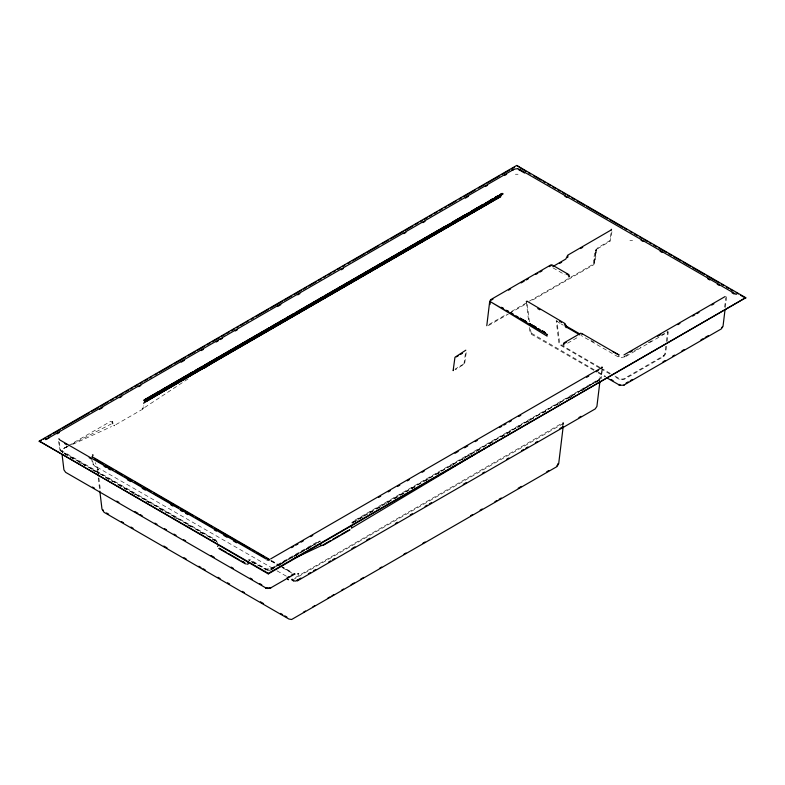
<?xml version="1.0" encoding="UTF-8"?>
<svg xmlns="http://www.w3.org/2000/svg" width="785" height="785" viewBox="0 0 785 785"><rect width="100%" height="100%" fill="white"/><g stroke="black" fill="none" stroke-linecap="round" stroke-linejoin="round"><path stroke-width="0.59" stroke-dasharray="3.92 2.94" d="M465.417 353.525L464.013 363.514M466.221 352.651L464.612 363.847L455.251 369.804M562.521 426.294L562.963 422.683L293.875 578.437M563.336 425.313L563.679 422.595M593.264 263.75L594.844 250.729M529.286 301.204L593.254 264.241L594.284 262.632L596.011 249.669L595.687 250.062L597.846 247.756L609.69 240.73L611.152 232.566M594.323 262.308L595.815 250.032M611.957 231.693L610.2 241.191L598.278 248.286L596.404 250.278L596.747 249.257L595.001 262.533L593.656 264.79L530.709 301.175M599.318 380.705L599.612 378.282L598.68 379.44L353.211 521.161L351.69 522.889M601.614 370.304L600.682 378.036L599.534 379.685L578.054 392.578M602.399 369.617L601.173 378.713M665.827 346.214L664.816 354.006L663.325 355.958L623.565 378.92L620.503 379.233L612.477 374.671M666.406 341.377L667.633 331.574L661.883 334.92M666.514 346.263L665.533 353.947L663.924 356.38L623.918 379.508L620.395 379.92L614.204 376.457M667.093 341.485L668.29 331.78L624.703 357.126L625.557 356.704L620.847 357.587L617.844 356.704L581.214 335.538M724.634 307.229L725.782 297.741M725.301 307.455L726.596 296.789M563.522 423.243L563.62 422.987M595.344 251.033L596.404 250.278M596.374 250.327L595.962 250.729M352.377 522.938L353.996 521.25L599.524 379.489L600.28 378.527L599.868 376.771M352.455 522.908L599.034 380.028M352.288 523.212L353.574 521.74M563.326 423.507L294.228 579.026M463.68 363.975L454.888 369.225M354.045 522.035L364.937 515.716M144.646 407.513L188.537 378.576M569.665 397.602L573.855 395.09M67.118 446.41L62.182 449.393A4.317 2.492 0 0 0 62.506 452.14L62.878 452.396M68.167 445.801L110.94 421.202M115.837 424.665L141.486 409.858M488.976 324.47L507.012 314.059M511.251 311.616L528.226 301.813M488.28 325.667L508.435 314.029M509.494 313.421L526.46 303.618M567.584 343.192L578.682 336.785M628.108 354.418L624.399 356.508L625.262 356.086M634.447 350.758L640.776 347.107M648.165 342.839L653.444 339.797M274.613 567.673L271.355 569.213A4.337 2.502 0 0 1 269.863 569.773L266.301 569.537L248.492 559.734L250.297 559.803L266.046 568.86L270.06 569.017L318.582 541.15L320.388 541.091L268.617 569.939A4.337 2.502 0 0 1 265.644 569.429L249.934 560.392M318.945 541.738L271.355 569.213L305.286 550.138M270.531 570.175L273.219 568.674M280.618 564.405L286.957 560.745M294.355 556.467L300.704 552.807M308.103 548.538L315.501 544.26M369.166 513.272L373.405 510.829M377.634 508.386L381.873 505.942M386.102 503.499L390.341 501.056M394.57 498.612L399.859 495.561M400.919 494.942L407.268 491.282M411.507 488.839L415.736 486.396M425.264 480.891L429.493 478.448M436.902 474.169L440.081 472.334M450.659 466.231L454.898 463.788M462.306 459.51L471.824 454.005M476.063 451.561L479.233 449.726M489.82 443.623L494.05 441.18M501.458 436.902L510.986 431.397M517.335 427.737L521.564 425.293M526.863 422.232L533.211 418.572M542.729 413.067L546.968 410.624M556.496 405.129L560.726 402.685M568.134 398.407L574.483 394.737M581.891 390.459L588.24 386.799M595.648 382.521L599.887 380.077M306.346 549.539L310.585 547.155M67.186 446.645L62.878 448.853L68.403 446.322M71.484 444.428L111.274 423.959M248.855 560.323L248.835 560.323A2.061 1.099 56.3 0 1 249.493 560.205L249.718 560.274M72.819 444.3L111.45 426.589M623.996 356.625L624.664 356.38M319.171 541.63L320.035 541.67M270.011 570.361L267.116 570.489M629.894 240.367L632.573 240.377M515.372 174.25L518.051 174.25M619.404 356.625L618.138 356.086M265.477 569.9L265.958 570.136M590.899 340.445L594.108 342.162M553.023 267.871L565.131 274.858M560.147 323.371L556.29 320.947M561.196 323.979L563.306 325.196M599.946 367.429L560.539 344.527L559.538 342.427L556.869 320.427M600.986 368.037L611.427 374.062M599.583 368.018L560.048 345.007L558.851 342.505L556.192 320.535M600.633 368.626L610.033 374.043M594.166 369.735L531.121 333.056M598.376 372.168L605.755 376.427M593.803 370.314L531.631 334.42L530.032 332.457L529.345 327.178M598.023 372.747L605.392 377.006M271.443 560.519L279.892 565.406M280.951 566.014L292.57 572.726M270.717 560.618L279.166 565.504M280.225 566.113L291.843 572.824M271.08 561.108L278.479 565.377M282.708 567.82L292.216 573.305M272.778 568.379L97.556 467.497L95.191 462.551M277.017 570.823L286.574 576.327M63.938 453.004L215.777 540.737A2.061 1.099 56.6 0 1 216.424 541.552M64.242 453.71L73.77 459.215M78 461.659L85.408 465.937M91.757 469.597L99.165 473.875M105.514 477.545L112.922 481.823M118.221 484.875L126.689 489.761M131.978 492.823L138.327 496.483M145.735 500.761L152.084 504.431M159.492 508.709L165.841 512.369M173.249 516.648L177.488 519.091M187.007 524.596L192.305 527.648M199.714 531.926L205.003 534.977M212.411 539.256L214.835 540.688M251.2 561.648L257.313 565.18M217.533 542.651L215.669 539.815L62.594 451.296M92.63 460.775L93.199 463.945L97.723 468.164L98.743 476.583M98.802 469.695L98.537 469.43M96.84 466.996L97.526 467.978L97.183 467.467M531.249 333.233L530.16 328.13M60.219 451.198L58.551 441.425M62.643 451.365L62.29 450.57L62.584 452.945M216.513 541.591L214.884 539.894L61.426 451.296L60.278 449.883L58.934 438.805M527.294 304.433L529.443 322.203M98.89 477.78L100.49 491.008M97.644 473.188L97.065 468.4L92.326 463.631L91.59 457.871M98.223 477.977L99.675 489.958M526.342 302.294L528.776 322.439M143.743 405.766A3.434 2.11 -63.6 0 1 143.714 406.247M596.158 250.562L595.55 250.964L596.129 250.611M663.56 355.752L663.148 356.056L663.56 355.752M98.321 470.009L97.782 469.508L98.321 470.009"/><path stroke-width="1.18" d="M489.761 300.881L486.788 325.687M490.017 304.462L490.301 302.107M567.957 255.949L567.663 257.598M563.198 426.51L558.694 463.65L557.036 466.555L291.618 619.502L288.87 619.012L104.081 512.32L101.991 509.122L99.823 491.155M599.887 381.775L596.904 406.424L595.197 408.936L298.084 580.468L294.954 581.126L291.677 579.781M725.016 309.83L723.005 326.413L721.297 328.915L623.683 385.229L619.718 385.229L607.502 378.223M465.819 350.188L454.947 357.312L453.141 370.628L453.406 370.088M611.554 229.259L611.221 230.005M601.977 367.321L601.683 367.743L602.016 366.997M558.017 463.562L557.703 464.671M143.763 403.549L144.057 402.587A2.061 1.256 -63.4 0 1 144.43 401.989M564.022 344.576L563.856 345.145M351.729 526.342L351.582 526.833A3.434 1.845 -56.6 0 1 351.366 527.343M563.188 344.939L563.875 342.927L580.939 333.105M722.112 327.06L721.876 327.463M557.448 465.083L556.899 465.76M611.279 229.917L567.712 255.203L565.799 259.06L552.807 266.586M601.752 367.655L270.639 558.92M144.882 401.537L488.388 203.286M203.845 368.479L216.091 360.403L180.53 381.353M112.5 421.839L112.019 422.153A2.08 1.276 -63.6 0 0 111.882 421.682M351.445 528.197L476.289 453.485M478.389 452.229L481.539 450.345M483.629 449.089L485.729 447.833M488.878 445.949L490.978 444.693M144.96 402.303L178.44 382.58M39.25 441.111L516.707 165.449L745.75 297.692L268.293 573.904L39.25 441.111L268.293 573.344L745.75 297.692M39.25 441.67L41.369 440.444M43.499 439.217L45.618 438.001M47.738 436.774L50.917 434.929M53.046 433.712L60.474 429.424M62.594 428.198L89.117 412.881M91.237 411.654L98.665 407.366M100.794 406.139L108.212 401.851M110.342 400.625L113.521 398.79M115.64 397.563L117.77 396.337M119.889 395.12L123.068 393.275M125.198 392.049L128.377 390.214M130.496 388.987L132.616 387.761M134.745 386.544L137.924 384.699M140.044 383.472L142.173 382.256M144.293 381.029L147.472 379.184M149.592 377.968L151.721 376.741M154.9 374.896L157.02 373.68M159.149 372.453L171.876 365.103M173.995 363.877L185.672 357.136M187.792 355.909L195.22 351.621M197.339 350.395L204.767 346.106M206.897 344.88L210.076 343.045M212.195 341.818L219.623 337.53M221.743 336.304L224.932 334.469M227.051 333.242L229.171 332.016M231.29 330.799L234.48 328.954M236.599 327.728L238.718 326.511M240.848 325.284L244.027 323.44M246.147 322.223L248.276 320.996M251.455 319.152L253.575 317.935M255.694 316.708L268.431 309.359M270.55 308.132L282.227 301.391M284.347 300.164L291.775 295.876M293.894 294.65L301.322 290.362M303.442 289.135L306.631 287.3M308.75 286.074L316.178 281.786M318.298 280.559L321.487 278.724M323.606 277.498L325.726 276.271M327.845 275.054L331.034 273.209M333.154 271.983L335.274 270.766M337.393 269.54L340.582 267.695M342.702 266.478L344.821 265.251M348.01 263.417L350.13 262.19M352.249 260.963L364.986 253.614M367.105 252.387L378.782 245.646M381.961 243.811L388.33 240.131M390.449 238.905L403.186 231.555M405.305 230.329L412.733 226.041M414.853 224.824L418.032 222.979M420.161 221.753L422.281 220.536M424.4 219.309L427.58 217.465M429.709 216.248L431.828 215.021M433.948 213.795L437.137 211.96M439.257 210.733L442.436 208.888M444.565 207.672L446.685 206.445M448.804 205.219L456.232 200.931M459.411 199.096L461.541 197.869M463.66 196.642L475.327 189.901M478.516 188.066L484.885 184.387M487.004 183.16L499.731 175.811M501.86 174.584L509.279 170.296M511.408 169.079L514.587 167.234M513.753 169.403L45.707 439.62L49.367 437.51M57.128 433.82L59.248 432.594M99.538 409.338L102.717 407.493M119.683 397.701L121.803 396.484M138.768 386.681L140.888 385.464M181.178 362.199L184.357 360.364M201.323 350.571L203.443 349.345M216.169 342.005L218.289 340.778M220.408 339.552L222.528 338.325M235.245 330.985L237.374 329.759M277.654 306.493L280.844 304.659M297.8 294.866L299.919 293.639M341.269 269.775L343.388 268.548M403.824 233.655L405.943 232.429M422.909 222.636L425.028 221.409M465.319 198.154L468.498 196.319M485.464 186.526L487.583 185.299M504.549 175.506L506.668 174.28M158.923 391.391L144.097 399.948L144.44 400.762L502.773 193.846L144.322 400.566M161.043 390.165L192.816 371.815M194.935 370.599L202.353 366.31M204.473 365.094L269.088 327.787M271.198 326.56L283.915 319.23M286.034 318.003L293.443 313.725M295.562 312.499L323.106 296.602M324.166 295.984L444.938 226.374M452.346 222.096L465.063 214.776M471.422 211.106L483.069 204.394M490.488 200.116L492.607 198.899L485.258 203.364M500.025 194.621L502.145 193.404L499.024 195.416M144.146 400.154L449.236 224.127M451.355 222.901L468.302 213.137M470.421 211.911L483.138 204.581M502.586 193.473L144.568 400.085L144.96 400.733M144.224 400.36L502.616 193.561M144.803 400.585L502.9 193.993L144.577 400.949M144.725 401.106L488.142 202.952M488.878 202.265L495.227 198.595M144.872 401.243L488.28 203.109M145.186 400.88L488.339 203.197M488.437 203.384L145.402 401.125M490.458 299.801L551.011 264.839M490.841 300.37L493 299.173M508.533 290.175L510.633 288.949M521.073 282.924L524.203 281.118M526.274 279.96L528.374 278.714M535.733 274.456L537.833 273.259M539.835 272.12L542.013 270.845M549.323 266.625L551.413 265.418M580.635 248.531L582.725 247.324M559.528 263.495L561.648 262.268M456.379 356.832L458.391 355.664M460.402 354.506L462.414 353.338M564.238 343.516L566.348 342.299M623.987 354.908L725.163 296.534M291.559 547.665L293.678 546.438M295.808 545.212L297.927 543.985M301.106 542.15L303.236 540.924M310.664 536.636L312.783 535.409M378.586 497.415L380.715 496.189M388.143 491.901L390.263 490.674M397.691 486.386L399.82 485.159M407.248 480.871L409.368 479.645M422.104 472.295L424.224 471.069M455.006 453.298L458.195 451.453M464.563 447.784L467.742 445.939M475.17 441.651L477.29 440.424M499.584 427.56L501.703 426.334M503.833 425.107L505.952 423.88M509.131 422.045L511.261 420.819M518.689 416.531L520.808 415.304M586.611 377.31L588.74 376.084M596.168 371.796L598.288 370.569M630.1 352.2L632.229 350.983M657.673 336.294L660.852 334.449M677.818 324.656L679.938 323.44M692.655 316.09L694.774 314.863M696.894 313.637L699.013 312.42M711.74 305.071L713.859 303.844M330.77 540.463L322.557 545.202A3.425 1.835 -56.8 0 1 321.438 545.546L293.129 558.92M332.82 539.275L338.973 535.723M341.024 534.536L348.206 530.395M323.341 545.29L350.012 529.885M287.075 577.711L289.145 576.514M291.215 575.317L293.276 574.129M62.054 454.378L63.928 469.842L65.636 472.344L265.683 587.837L267.763 588.495L270.266 588.151L294.767 574.07M626.057 383.119L628.167 381.902M630.277 380.686L632.376 379.469M662.952 361.816L665.062 360.6M672.441 356.331L674.551 355.114M681.929 350.856L684.039 349.639M700.907 339.905L703.017 338.688M705.126 337.462L708.286 335.637M298.791 579.271L300.91 578.045M308.338 573.756L310.458 572.53M313.647 570.695L315.766 569.468M328.503 562.119L330.622 560.892M332.742 559.666L334.871 558.439M351.847 548.636L355.026 546.802M366.703 540.06L369.882 538.225M395.355 523.526L397.475 522.3M410.202 514.94L412.331 513.724M425.058 506.364L427.187 505.147M429.307 503.921L431.426 502.694M463.258 484.316L466.447 482.481M482.363 473.286L484.482 472.06M506.767 459.196L508.886 457.969M521.623 450.619L523.742 449.393M525.871 448.166L527.991 446.94M535.419 442.652L537.539 441.435M559.823 428.561L563.002 426.726M578.918 417.541L581.047 416.315M303.412 612.241L305.522 611.024M312.93 606.746L315.05 605.52M327.747 598.19L329.867 596.973M331.976 595.746L334.096 594.53M341.504 590.251L343.614 589.025M351.023 584.746L354.202 582.921M360.55 579.252L363.72 577.417M379.597 568.252L381.716 567.035M403.932 554.2L406.051 552.983M422.978 543.21L425.097 541.984M470.598 515.716L472.707 514.499M480.116 510.221L482.235 508.994M494.933 501.664L497.052 500.447M499.162 499.221L501.281 498.004M518.208 488.221L521.387 486.396M546.782 471.726L548.892 470.509M511.918 170.453L513.537 169.776M624.301 384.915L623.683 385.229M270.894 587.837L270.266 588.151M298.084 580.468L297.466 580.772M514.244 169.158L517.335 168.696M270.02 587.514L268.745 587.818M92.709 454.917L92.453 455.015M269.628 559.97L268.598 560.117M294.944 574.031L294.012 573.933M93.199 455.153L92.934 455.202M267.979 560.117L266.949 559.97M321.438 545.546L320.3 544.083M517.943 168.775L519.042 169.109M267.381 587.749L266.557 587.514M292.089 579.193L293.237 579.88M519.886 169.776L520.887 170.139M518.336 169.58L519.327 169.992M519.699 170.433L520.592 170.757M619.61 384.414L619.964 384.591M266.007 558.949L59.837 439.953L58.934 438.805M612.722 351.592L619.12 355.036L581.881 333.537L581.881 334.371M526.254 171.523L516.707 165.449M528.374 172.749L530.493 173.966M533.672 175.811L541.101 180.089M543.22 181.315L545.339 182.542M547.459 183.768L550.638 185.603M552.768 186.83L555.947 188.665M558.066 189.892L560.186 191.108M562.305 192.335L565.485 194.17M567.604 195.396L569.733 196.623M571.853 197.849L575.032 199.684M577.152 200.911L584.57 205.189M586.699 206.416L607.904 218.662M610.023 219.888L622.75 227.228M624.87 228.455L626.989 229.681M630.169 231.516L632.288 232.743M634.408 233.969L637.597 235.804M639.716 237.031L641.836 238.248M643.955 239.474L647.134 241.309M649.254 242.536L651.373 243.762M653.503 244.989L656.682 246.824M658.801 248.05L666.22 252.328M668.339 253.555L671.528 255.39M673.648 256.616L681.066 260.905M683.185 262.131L690.614 266.409M692.733 267.636L704.4 274.367M706.52 275.594L719.237 282.943M721.366 284.17L723.485 285.387M726.665 287.232L728.784 288.448M730.904 289.675L733.023 290.901M736.202 292.736L738.332 293.963M740.451 295.189L745.75 298.251M519.67 169.403L736.33 294.483M521.446 171.218L524.625 173.053M564.837 196.27L566.956 197.486M641.031 240.259L643.151 241.476M660.077 251.259L662.197 252.476M707.697 278.753L709.817 279.97M717.225 284.248L719.345 285.465M732.042 292.805L734.152 294.022M551.953 264.849L568.831 274.593L569.478 276.546M566.368 273.965L568.477 275.182M537.754 308.593L539.825 309.781M559.479 321.134L561.54 322.321M565.769 325.824L579.467 333.733M579.909 334.91L566.917 327.394L565.004 323.538L526.882 301.087M503.519 308.426L501.321 307.327L503.401 308.574M506.57 310.36L508.67 311.576L506.551 310.399M512.909 313.931L510.77 312.783L512.85 314.029M520.239 318.21L526.519 321.879L523.409 320.005M538.098 328.513L540.198 329.71M542.298 330.936L545.418 332.801L542.288 330.956L544.397 332.143M516.01 315.855L518.11 317.061M520.219 318.239L526.509 321.909M611.024 379.469L613.134 380.686M269.324 559.303L92.022 456.625L92.385 457.135M94.249 458.744L98.478 461.178M100.588 462.404L103.757 464.229M105.877 465.446L113.275 469.724M115.385 470.941L117.495 472.158M119.614 473.384L122.784 475.21M124.893 476.436L127.003 477.653M129.123 478.87L132.292 480.705M134.402 481.921L141.8 486.19M143.91 487.416L151.309 491.685M153.428 492.901L174.555 505.108M176.674 506.325L178.784 507.542M180.893 508.768L193.581 516.088M195.691 517.305L203.089 521.574M205.199 522.8L212.598 527.069M214.707 528.285L235.843 540.492M237.953 541.709L250.641 549.029M252.75 550.246L254.86 551.472M256.98 552.689L260.149 554.524M262.259 555.741L264.378 556.957M266.488 558.184L268.598 559.401M94.612 459.225L96.732 460.452M98.841 461.668L100.961 462.885M108.35 467.153L110.469 468.38M117.868 472.649L121.037 474.474M127.376 478.134L130.545 479.969M146.393 489.124L148.502 490.34M155.901 494.609L158.02 495.826M165.409 500.104L167.529 501.321M174.927 505.589L177.037 506.816M184.436 511.084L186.545 512.301M203.452 522.064L206.622 523.889M231.987 538.539L234.097 539.756M241.495 544.025L243.605 545.241M260.512 555.005L262.632 556.222M64.782 443.603L66.902 444.83M89.166 457.684L91.286 458.901M104.012 466.251L106.132 467.477M108.251 468.704L110.371 469.921M127.337 479.723L130.526 481.558M142.183 488.29L145.362 490.125M170.816 504.824L172.935 506.04M180.354 510.329L182.483 511.555M185.662 513.39L187.782 514.617M214.285 529.924L216.415 531.141M223.833 535.429L227.012 537.264M233.38 540.943L236.56 542.778M242.82 561.579L244.871 562.757M226.836 552.601L219.653 548.45A3.425 1.815 56.6 0 1 219.27 548.185M228.886 553.778L239.14 559.705M241.191 560.892L243.242 562.07M218.868 548.538L245.538 563.934M92.453 487.034L94.573 488.26M116.798 501.095L118.918 502.312M134.794 511.486L137.974 513.312M140.083 514.538L142.203 515.755M154.91 523.095L157.02 524.311M164.428 528.59L166.548 529.816M173.956 534.094L176.075 535.311M183.484 539.589L185.603 540.816M211.008 555.476L214.177 557.311M231.114 567.094L233.233 568.311M250.17 578.094L252.279 579.31M259.688 583.589L261.807 584.815M106.554 512.958L108.673 514.185M121.4 521.534L123.53 522.761M130.958 527.049L133.077 528.276M163.849 546.036L167.028 547.881M184.004 557.674L186.124 558.9M198.86 566.25L200.98 567.476M203.099 568.703L205.228 569.93M217.955 577.279L220.085 578.506M227.503 582.794L229.632 584.02M242.359 591.37L244.478 592.596M260.394 601.781L263.583 603.616M280.559 613.419L282.678 614.645M284.798 615.872L286.927 617.098M532.858 325.461L536.008 327.286M248.099 562.423L248.462 563.473A3.425 1.835 56.3 0 1 246.696 564.022M566.211 327.688L565.651 327.051M568.997 277.036L568.762 276.585M526.617 301.989L526.284 301.469M103.296 510.672L102.796 509.593M217.514 545.997L217.788 546.517M565.21 326.305L564.758 324.284M112.608 422.742L112.726 423.645M268.293 573.344L268.293 573.904M349.6 529.561A3.434 1.845 -56.6 0 1 349.217 529.806M143.233 407.866A3.434 2.11 -63.6 0 1 142.939 408.386M142.615 408.857A3.434 2.11 -63.6 0 1 142.242 409.27M114.433 425.441A3.415 2.1 -63.4 0 1 114.041 425.548M497.906 195.848L494.727 197.673L497.906 195.848M496.748 198.801L145.588 401.626L500.889 196.525L496.748 198.801M297.731 579.88L297.211 580.135L297.731 579.88M298.545 573.747L297.947 573.894L298.545 573.747M288.497 579.615L287.899 579.467L288.497 579.615M619.718 385.229L619.1 384.915L619.718 385.229M293.502 580.772L292.874 580.468L293.502 580.772M266.311 588.151L265.683 587.837L266.311 588.151M535.969 327.345L529.669 323.705L535.959 327.355M546.998 334.381L490.291 301.646L547.096 336.147L546.998 334.381"/></g></svg>
